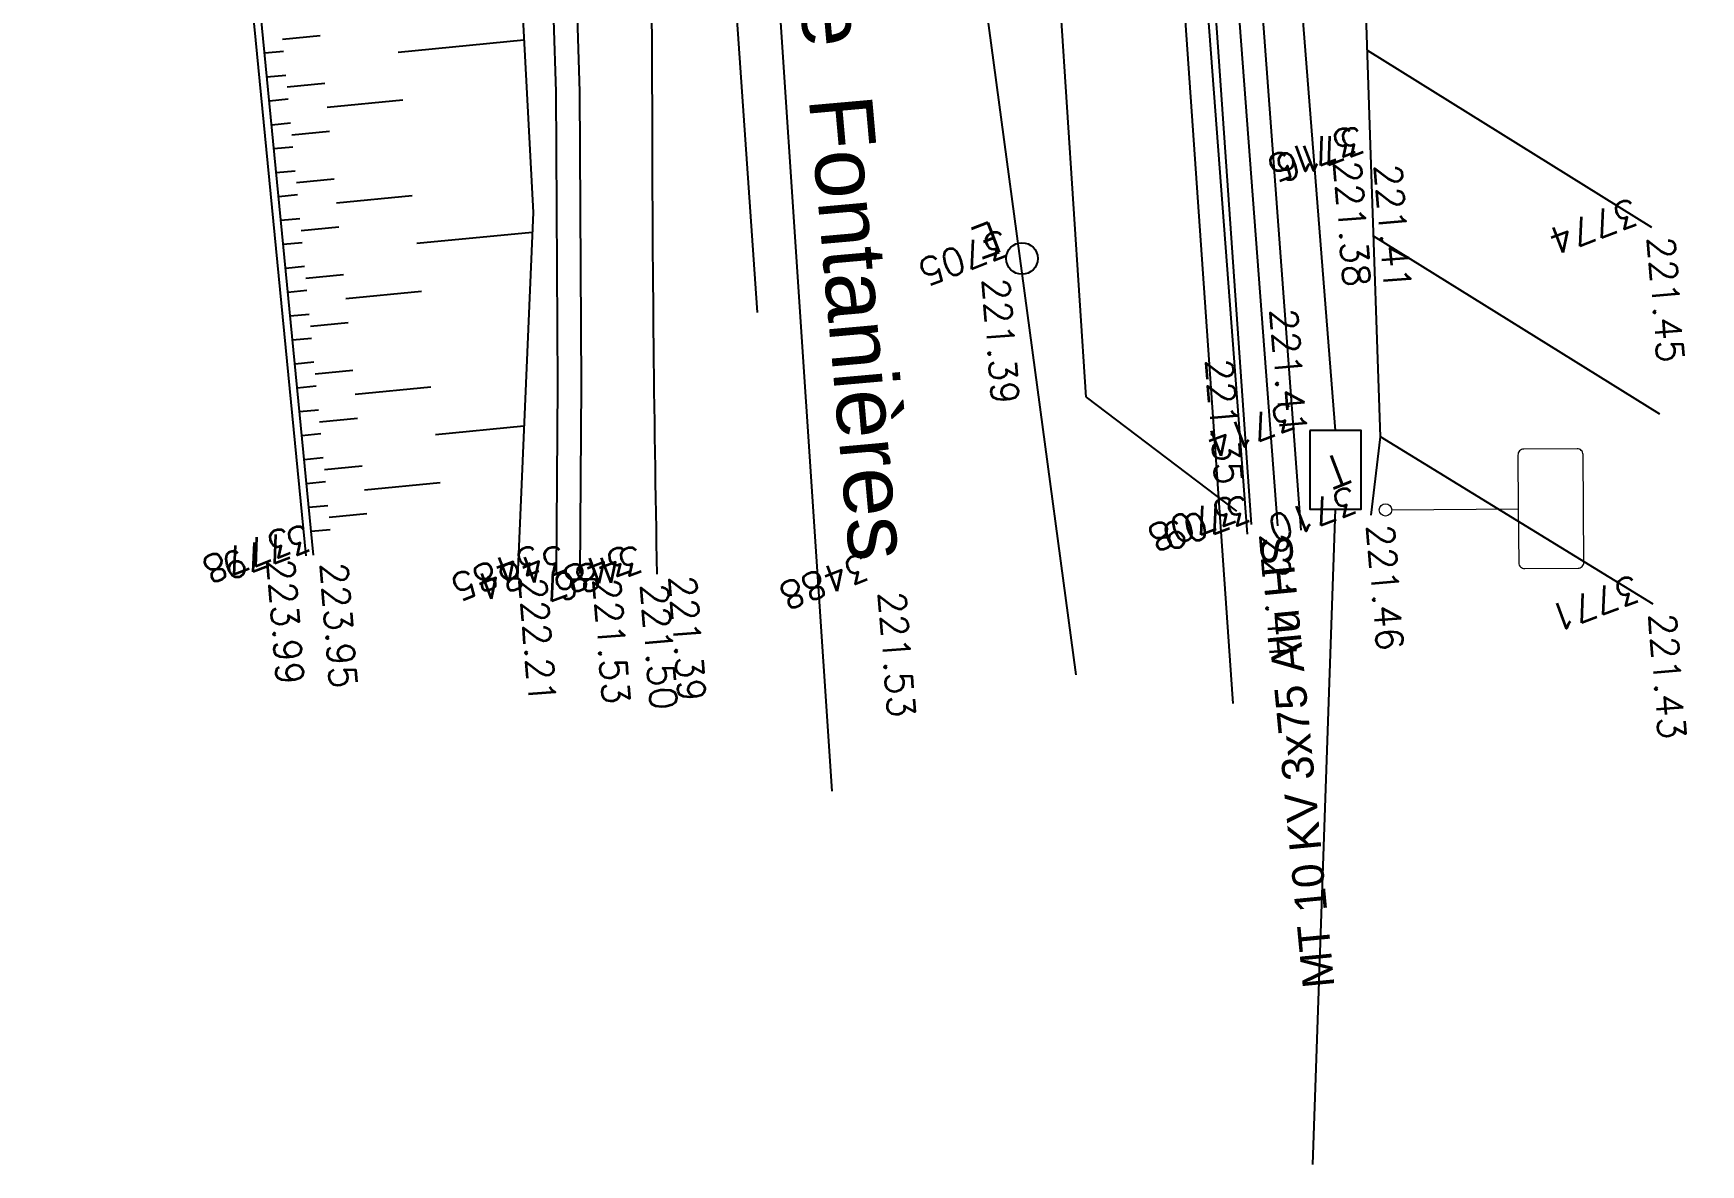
# Model space of a CAD drawing. Header units: centimetres. Extents: x 212517 to 243222, y -357108 to -330212.
# Drawn here: x 216971 to 219079, y -353887 to -352456 of the extents above; entities that cross this region are included whole.
import ezdxf
from ezdxf.enums import TextEntityAlignment as Align
from ezdxf.lldxf.tags import DXFTag

# ---------------------------------------------------------------- set-up
doc = ezdxf.new("R2010")
doc.units = ezdxf.units.CM
doc.layers.get('0').update_dxf_attribs({"color": 252})
for name, color, linetype in [('AEP_SSL', 252, 'Continuous'), ('EDF_SSL', 252, 'Texte-Electricite'), ('Fond topo - CLO_MUR', 252, 'Continuous'), ('Fond topo - EAU', 252, 'Continuous'), ('Fond topo - EAU_TXT', 252, 'Continuous'), ('Fond topo - PTT', 252, 'Continuous'), ('Fond topo - PTT_TXT', 252, 'Continuous'), ('Fond topo - SIH', 252, 'Continuous'), ('Fond topo - TAL', 252, 'Continuous'), ('Fond topo - TAL_HAC', 252, 'Continuous'), ('Fond topo - VOI_NOM', 252, 'Continuous'), ('Fond topo - Z_500', 252, 'Continuous'), ('GAZ_SSL', 252, 'Texte-GAZ'), ('prlm-VRD', 2, 'Continuous'), ('TELECOM_SSL', 252, 'Texte-Telecom')]:
    doc.layers.add(name, color=color, linetype=linetype)
for name, color, linetype, plot in [('Fond topo - N', 252, 'Continuous', False), ('Fond topo - NCACHE', 252, 'Continuous', False), ('Fond topo - ZCACHE', 252, 'Continuous', False)]:
    doc.layers.add(name, color=color, linetype=linetype, plot=plot)
for name, color, linetype, lineweight in [('Fond topo - P', 252, 'Continuous', 50), ('Fond topo - SIG', 252, 'Continuous', 20), ('Fond topo - VOI', 252, 'Continuous', 25)]:
    doc.layers.add(name, color=color, linetype=linetype, lineweight=lineweight)
doc.styles.add('2000_ARIAL', font='arial.ttf', dxfattribs={"height": 0.4})
doc.styles.add('Lignes', font='arial.ttf', dxfattribs={"height": 0.35})
doc.styles.add('LignesA', font='arial.ttf', dxfattribs={"height": 0.35})
doc.styles.add('SIMPLEX', font='simplex_.ttf', dxfattribs={"height": 1.25})
doc.styles.add('Tronçons', font='arial.ttf', dxfattribs={"height": 0.25})
tags = doc.linetypes.add('L16', pattern=[0.375, 0.3, -0.075]).pattern_tags.tags
tags[6:7] = [DXFTag(74, 4), DXFTag(75, 0), DXFTag(340, '0'), DXFTag(46, 0.0), DXFTag(50, 0.0), DXFTag(44, 0.0), DXFTag(45, 0.0)]
tags[4:5] = [DXFTag(74, 4), DXFTag(75, 0), DXFTag(340, '0'), DXFTag(46, 0.0), DXFTag(50, 0.0), DXFTag(44, 0.0), DXFTag(45, 0.0)]
tags = doc.linetypes.add('L8', pattern=[0.225, 0.15, -0.075]).pattern_tags.tags
tags[6:7] = [DXFTag(74, 4), DXFTag(75, 0), DXFTag(340, '0'), DXFTag(46, 0.0), DXFTag(50, 0.0), DXFTag(44, 0.0), DXFTag(45, 0.0)]
tags[4:5] = [DXFTag(74, 4), DXFTag(75, 0), DXFTag(340, '0'), DXFTag(46, 0.0), DXFTag(50, 0.0), DXFTag(44, 0.0), DXFTag(45, 0.0)]
tags = doc.linetypes.add('Texte-BT', pattern='A,5,-0.25,["BT",Lignes,S=1,R=0,X=0,Y=-0.18],-1.25', length=6.5).pattern_tags.tags
tags[15:16] = [DXFTag(74, 4), DXFTag(75, 0), DXFTag(340, '0'), DXFTag(46, 0.0), DXFTag(50, 0.0), DXFTag(44, 0.0), DXFTag(45, 0.0)]
tags[4:5] = [DXFTag(74, 4), DXFTag(75, 0), DXFTag(340, '0'), DXFTag(46, 0.0), DXFTag(50, 0.0), DXFTag(44, 0.0), DXFTag(45, 0.0)]
tags = doc.linetypes.add('Texte-Electricite', pattern='A,5,-0.25,["ELEC",Lignes,S=1,R=0,X=0,Y=-0.18],-1.25', length=6.5).pattern_tags.tags
tags[15:16] = [DXFTag(74, 4), DXFTag(75, 0), DXFTag(340, '0'), DXFTag(46, 0.0), DXFTag(50, 0.0), DXFTag(44, 0.0), DXFTag(45, 0.0)]
tags[4:5] = [DXFTag(74, 4), DXFTag(75, 0), DXFTag(340, '0'), DXFTag(46, 0.0), DXFTag(50, 0.0), DXFTag(44, 0.0), DXFTag(45, 0.0)]
tags = doc.linetypes.add('Texte-GAZ', pattern='A,5,-0.25,["GAZ",Lignes,S=1,R=0,X=0,Y=-0.18],-1.25', length=6.5).pattern_tags.tags
tags[15:16] = [DXFTag(74, 4), DXFTag(75, 0), DXFTag(340, '0'), DXFTag(46, 0.0), DXFTag(50, 0.0), DXFTag(44, 0.0), DXFTag(45, 0.0)]
tags[4:5] = [DXFTag(74, 4), DXFTag(75, 0), DXFTag(340, '0'), DXFTag(46, 0.0), DXFTag(50, 0.0), DXFTag(44, 0.0), DXFTag(45, 0.0)]
tags = doc.linetypes.add('Texte-HT', pattern='A,5,-0.25,["HT",Lignes,S=1,R=0,X=0,Y=-0.18],-1.25', length=6.5).pattern_tags.tags
tags[15:16] = [DXFTag(74, 4), DXFTag(75, 0), DXFTag(340, '0'), DXFTag(46, 0.0), DXFTag(50, 0.0), DXFTag(44, 0.0), DXFTag(45, 0.0)]
tags[4:5] = [DXFTag(74, 4), DXFTag(75, 0), DXFTag(340, '0'), DXFTag(46, 0.0), DXFTag(50, 0.0), DXFTag(44, 0.0), DXFTag(45, 0.0)]
tags = doc.linetypes.add('Texte-MT', pattern='A,5,-0.25,["MT",Lignes,S=1,R=0,X=0,Y=-0.18],-1.25', length=6.5).pattern_tags.tags
tags[15:16] = [DXFTag(74, 4), DXFTag(75, 0), DXFTag(340, '0'), DXFTag(46, 0.0), DXFTag(50, 0.0), DXFTag(44, 0.0), DXFTag(45, 0.0)]
tags[4:5] = [DXFTag(74, 4), DXFTag(75, 0), DXFTag(340, '0'), DXFTag(46, 0.0), DXFTag(50, 0.0), DXFTag(44, 0.0), DXFTag(45, 0.0)]
tags = doc.linetypes.add('Texte-Telecom', pattern='A,5,-0.25,["TEL",Lignes,S=1,R=0,X=0,Y=-0.18],-1.25', length=6.5).pattern_tags.tags
tags[15:16] = [DXFTag(74, 4), DXFTag(75, 0), DXFTag(340, '0'), DXFTag(46, 0.0), DXFTag(50, 0.0), DXFTag(44, 0.0), DXFTag(45, 0.0)]
tags[4:5] = [DXFTag(74, 4), DXFTag(75, 0), DXFTag(340, '0'), DXFTag(46, 0.0), DXFTag(50, 0.0), DXFTag(44, 0.0), DXFTag(45, 0.0)]
tags = doc.linetypes.add('Texte-TelecomA', pattern='A,5,-0.25,["TEL",LignesA,S=1,R=0,X=0,Y=-0.18],-1.25', length=6.5).pattern_tags.tags
tags[15:16] = [DXFTag(74, 4), DXFTag(75, 0), DXFTag(340, '0'), DXFTag(46, 0.0), DXFTag(50, 0.0), DXFTag(44, 0.0), DXFTag(45, 0.0)]
tags[4:5] = [DXFTag(74, 4), DXFTag(75, 0), DXFTag(340, '0'), DXFTag(46, 0.0), DXFTag(50, 0.0), DXFTag(44, 0.0), DXFTag(45, 0.0)]

# ---------------------------------------------------------------- blocks, each defined once
blk = doc.blocks.new('EAU03')
at = {"ltscale": 2}
blk.add_circle((0, 0), 0.2, dxfattribs=at)
blk = doc.blocks.new('EAU99')
at = {"style": 'SIMPLEX'}
blk.add_text('E', height=0.4, dxfattribs=at).set_placement((0, 0), align=Align.MIDDLE_CENTER)
blk = doc.blocks.new('PTOPO')
at = {"layer": 'Fond topo - NCACHE', "style": 'SIMPLEX'}
blk.add_attdef('MAT', text='', height=0.34, dxfattribs=at).set_placement((0.1, -0.1), align=Align.TOP_LEFT)
at = {"layer": 'Fond topo - ZCACHE', "style": 'SIMPLEX'}
blk.add_attdef('ALT', (0.1, 0.1), '', height=0.34, dxfattribs=at)
blk = doc.blocks.new('PTT04')
at = {"ltscale": 2, "flags": 128}
blk.add_lwpolyline([(-0.5, -0.5), (0.5, -0.5), (0.5, 0.5), (-0.5, 0.5)], close=True, dxfattribs=at)
blk = doc.blocks.new('PTT99')
at = {"style": 'SIMPLEX'}
blk.add_text('T', height=0.4, dxfattribs=at).set_placement((0, 0), align=Align.MIDDLE_CENTER)
blk = doc.blocks.new('MOB01')
at = {"ltscale": 2}
blk.add_line((0, 0.078125), (0, 1.679534), dxfattribs=at)
at = {"linetype": 'Continuous', "ltscale": 2, "flags": 128}
blk.add_lwpolyline([(0, 1.679534), (0.680858, 1.679534, 0.414214007), (0.755858, 1.754534), (0.755858, 2.428793, 0.414214007), (0.680858, 2.503793), (-0.680858, 2.503793, 0.414214007), (-0.755858, 2.428793), (-0.755858, 1.754534, 0.414214007), (-0.680858, 1.679534)], format="xyb", close=True, dxfattribs=at)
at = {"ltscale": 2}
blk.add_circle((0, 0), 0.078125, dxfattribs=at)
blk = doc.blocks.new('A$C1F970F0F')
at = {"layer": 'AEP_SSL', "elevation": 0, "flags": 128}
for points in [[(-10890.7, -1224.8), (-10802.1, 430.3), (-10904.2, 777.7), (-10402.8, 5134.1), (-10036.7, 5902.9), (-10049.7, 6838.6), (-10065.2, 7383.4), (-10119.6, 7625.4)], [(-10285.7, 7578), (-10074.2, 5273), (-10086, 5088.8), (-10106.8, 4097.5), (-10416.2, 1132.3), (-10702.8, -1297.2)], [(-10476.7, 611.8), (-10983.4, 655.3), (-11221.5, -1311.7)]]:
    blk.add_lwpolyline(points, dxfattribs=at)
at = {"layer": 'EDF_SSL', "linetype": 'Texte-MT', "elevation": 0, "flags": 128}
blk.add_lwpolyline([(-10605.2, -1087.2), (-9871, 5454.6), (-9813.1, 5614.5), (-9256.6, 5923.5), (-8799.1, 5646.6), (-8267.6, 5593.5), (-5762.1, 6081.9), (-4183.6, 6396.7), (-3539, 6692.7), (-2824.1, 6428.4), (-615.9, 6802.9), (-262.5, 8461.2), (-193.5, 8712.9), (139.2, 8893.7), (556, 9251.5), (1680.6, 9828.5)], dxfattribs=at)
at = {"layer": 'EDF_SSL', "linetype": 'Texte-BT', "elevation": 0, "flags": 128}
blk.add_lwpolyline([(-10644.8, -1090.3), (-9910.6, 5451.6), (-9787, 5988.9), (-9732.6, 6658.9)], dxfattribs=at)
at = {"layer": 'EDF_SSL', "linetype": 'Texte-HT', "elevation": 0, "flags": 128}
blk.add_lwpolyline([(-10577, -1098), (-9834.3, 5453), (-9748.7, 6070.7), (-10923.7, 6169.4), (-11679.5, 5855)], dxfattribs=at)
at = {"layer": 'Fond topo - CLO_MUR', "ltscale": 2, "flags": 128}
for points in [[(-11483, -982.2), (-11437.1, -748.6), (-11369.9, -383), (-11299.3, 68.5), (-11227.4, 706.6), (-11059.4, 2223.6), (-11045.4, 2344.1), (-11030, 2486.7), (-11315.9, 2519.3)], [(-11512.5, -976.4), (-11466.6, -743), (-11399.5, -378), (-11329.1, 72.5), (-11257.2, 710), (-11091.2, 2208.5), (-11233.7, 2231.4), (-11209.9, 2389.2), (-11073, 2368.5), (-11063.1, 2460.2), (-11319.3, 2489.5)]]:
    blk.add_lwpolyline(points, dxfattribs=at)
at = {"layer": 'Fond topo - SIH', "linetype": 'L16', "ltscale": 2, "flags": 128}
for points in [[(-10813, -882), (-10753.5, -395.5), (-10692.4, 127.1), (-10634.8, 666.8), (-10468.9, 2177.1), (-10411.1, 2722.9), (-10229.6, 2791.1)], [(-10070.1, -804.2), (-10382, -517.4)], [(-10104.2, -1038.1), (-10418, -749.5)], [(-10813, -882), (-10652.9, -1059.2)], [(-10157, -1272.6), (-10456.8, -1000.8)]]:
    blk.add_lwpolyline(points, dxfattribs=at)
at = {"layer": 'Fond topo - TAL', "ltscale": 2, "flags": 128}
blk.add_lwpolyline([(-11809.9, -896.6), (-11602.4, 1403.1), (-11517.8, 2321.8), (-11506.6, 2459)], dxfattribs=at)
at = {"layer": 'Fond topo - TAL', "linetype": 'L8', "ltscale": 2, "flags": 128}
blk.add_lwpolyline([(-11228.3, 2414), (-11251.8, 2236.9), (-11214.2, 2188.5), (-11161.1, 2138.5), (-11130.2, 2063.2), (-11291.6, 727.7), (-11318.1, 509.9), (-11380.2, 44), (-11456.7, -522.4), (-11561.8, -972.3)], dxfattribs=at)
at = {"layer": 'Fond topo - TAL_HAC', "ltscale": 2}
for p, q in [((-11727.3, -248.2), (-11679.5, -252.5)), ((-11752.5, -261.1), (-11728.6, -263.3)), ((-11755.3, -291.4), (-11731.4, -293.6)), ((-11586.6, -291.4), (-11427.4, -305.7)), ((-11732.7, -308.7), (-11684.9, -313)), ((-11758, -321.7), (-11734.1, -323.8)), ((-11760.7, -351.9), (-11736.8, -354.1)), ((-11687.7, -343.3), (-11592.1, -351.9)), ((-11738.2, -369.2), (-11690.4, -373.5)), ((-11763.5, -382.2), (-11739.6, -384.3)), ((-11766.2, -412.4), (-11742.3, -414.6)), ((-11768.9, -442.7), (-11745, -444.8)), ((-11743.7, -429.7), (-11695.9, -434)), ((-11771.7, -472.9), (-11747.8, -475.1)), ((-11698.6, -464.3), (-11603, -472.9)), ((-11774.4, -503.2), (-11750.5, -505.4)), ((-11749.1, -490.2), (-11701.3, -494.5)), ((-11777.1, -533.5), (-11753.2, -535.6)), ((-11608.4, -533.4), (-11462.4, -546.6)), ((-11779.9, -563.7), (-11756, -565.9)), ((-11754.6, -550.7), (-11706.8, -555.1)), ((-11709.5, -585.3), (-11613.9, -594)), ((-11782.6, -594), (-11758.7, -596.1)), ((-11760, -611.3), (-11712.2, -615.6)), ((-11785.3, -624.2), (-11761.4, -626.4)), ((-11788, -654.5), (-11764.1, -656.7)), ((-11765.5, -671.8), (-11717.7, -676.1)), ((-11790.8, -684.8), (-11766.9, -686.9)), ((-11793.5, -715), (-11769.6, -717.2)), ((-11720.4, -706.4), (-11624.8, -715)), ((-11771, -732.3), (-11723.2, -736.6)), ((-11796.2, -745.3), (-11772.3, -747.4)), ((-11799, -775.5), (-11775.1, -777.7)), ((-11630.3, -775.5), (-11518.2, -785.6)), ((-11776.4, -792.8), (-11728.6, -797.1)), ((-11801.7, -805.8), (-11777.8, -807.9)), ((-11804.4, -836), (-11780.5, -838.2)), ((-11731.4, -827.4), (-11635.7, -836)), ((-11781.9, -853.3), (-11734.1, -857.6)), ((-11807.2, -866.3), (-11783.3, -868.5))]:
    blk.add_line(p, q, dxfattribs=at)
at = {"layer": 'Fond topo - VOI', "ltscale": 2, "flags": 128}
blk.add_lwpolyline([(-10597.5, 5618.1), (-10661, 5049.8), (-10724.7, 4459.2), (-10835, 3463.9), (-10968.8, 2225.9), (-11135.3, 714), (-11202.2, 118.6, -0.018575), (-11279.3, -394.2, 0.004565), (-11387.9, -1000.9)], format="xyb", dxfattribs=at)
for points in [[(-10136.9, 3376.1), (-10149.9, 3239.6), (-10191.2, 2877.2), (-10273.7, 2146.3), (-10327.3, 1655.7), (-10416.3, 833.2), (-10432.2, 678.9), (-10521.6, -92.9), (-10637.8, -1079)], [(-11527.7, 2322.6), (-11612.3, 1404), (-11819.9, -895.7)], [(-10486.5, -1095.7), (-10456.8, -1000.8), (-10402.3, -648), (-10340.3, -248.4), (-10275.7, 256.4), (-10239.4, 665.1)]]:
    blk.add_lwpolyline(points, dxfattribs=at)
at = {"layer": 'GAZ_SSL', "elevation": 0, "flags": 128}
blk.add_lwpolyline([(-11201.4, -699.5), (-10544.3, 4849.5)], dxfattribs=at)
at = {"layer": 'TELECOM_SSL', "linetype": 'Texte-TelecomA', "elevation": 0, "flags": 128}
blk.add_lwpolyline([(-10511.1, -982.4), (-9947.5, 4198.4, 0.105936), (-10040.5, 7648)], format="xyb", dxfattribs=at)
at = {"layer": 'TELECOM_SSL', "elevation": 0, "flags": 128}
blk.add_lwpolyline([(-10711.9, -1889.1), (-10529.6, -1080)], dxfattribs=at)
at = {"layer": 'Fond topo - EAU', "ltscale": 2, "xscale": 100, "yscale": 100, "zscale": 100, "rotation": 78.40252969303506}
blk.add_blockref('EAU03', (-10860.1, -694.7), dxfattribs=at)
at = {"layer": 'Fond topo - EAU_TXT', "ltscale": 2, "xscale": 99.99999999999999, "yscale": 99.99999999999999, "zscale": 99.99999999999999, "rotation": 190.0656205306816}
blk.add_blockref('EAU99', (-10899.7, -663.3), dxfattribs=at)
at = {"layer": 'Fond topo - P', "ltscale": 2}
ref = blk.add_blockref('PTOPO', (-10402.3, -648), dxfattribs=dict(at, xscale=99.99999999999994, yscale=99.99999999999994, zscale=99.99999999999994, rotation=190.0656205306617))
ref.add_attrib('MAT', '3715', dxfattribs={"layer": 'Fond topo - N', "color": 0, "ltscale": 2, "height": 34, "rotation": 190.0656, "style": 'SIMPLEX'}).set_placement((-10413.9, -639.9), align=Align.TOP_LEFT)
ref.add_attrib('ALT', '221.38', (-10450.1, -647.7), dxfattribs={"layer": 'Fond topo - Z_500', "color": 0, "ltscale": 2, "height": 34, "rotation": 263.9174, "style": 'SIMPLEX'})
ref = blk.add_blockref('PTOPO', (-10392.3, -649.7), dxfattribs=dict(at, xscale=99.99999999999994, yscale=99.99999999999994, zscale=99.99999999999994, rotation=190.0656205306617))
ref.add_attrib('MAT', '3716', dxfattribs={"layer": 'Fond topo - N', "color": 0, "ltscale": 2, "height": 34, "rotation": 190.0656, "style": 'SIMPLEX'}).set_placement((-10403.9, -641.6), align=Align.TOP_LEFT)
ref.add_attrib('ALT', '221.41', (-10400.4, -661.3), dxfattribs={"layer": 'Fond topo - Z_500', "color": 0, "ltscale": 2, "height": 34, "rotation": 263.9174, "style": 'SIMPLEX'})
ref = blk.add_blockref('PTOPO', (-10860.1, -694.7), dxfattribs=dict(at, xscale=99.99999999999994, yscale=99.99999999999994, zscale=99.99999999999994, rotation=190.0656205306617))
ref.add_attrib('MAT', '3705', dxfattribs={"layer": 'Fond topo - N', "color": 0, "ltscale": 2, "height": 34, "rotation": 190.0656, "style": 'SIMPLEX'}).set_placement((-10871.7, -686.6), align=Align.TOP_LEFT)
ref.add_attrib('ALT', '221.39', (-10914.4, -710.8), dxfattribs={"layer": 'Fond topo - Z_500', "color": 0, "ltscale": 2, "height": 34, "rotation": 263.9174, "style": 'SIMPLEX'})
ref = blk.add_blockref('PTOPO', (-10070.1, -804.2), dxfattribs=dict(at, xscale=99.99999999999994, yscale=99.99999999999994, zscale=99.99999999999994, rotation=190.0656205306617))
ref.add_attrib('MAT', '3774', dxfattribs={"layer": 'Fond topo - N', "color": 0, "ltscale": 2, "height": 34, "rotation": 190.0656, "style": 'SIMPLEX'}).set_placement((-10081.7, -796.1), align=Align.TOP_LEFT)
ref.add_attrib('ALT', '221.45', (-10078.2, -815.8), dxfattribs={"layer": 'Fond topo - Z_500', "color": 0, "ltscale": 2, "height": 34, "rotation": 263.9174, "style": 'SIMPLEX'})
ref = blk.add_blockref('PTOPO', (-10542.8, -976.3), dxfattribs=dict(at, xscale=99.99999999999994, yscale=99.99999999999994, zscale=99.99999999999994, rotation=190.0656205306617))
ref.add_attrib('MAT', '3714', dxfattribs={"layer": 'Fond topo - N', "color": 0, "ltscale": 2, "height": 34, "rotation": 190.0656, "style": 'SIMPLEX'}).set_placement((-10554.4, -968.2), align=Align.TOP_LEFT)
ref.add_attrib('ALT', '221.41', (-10564, -816.4), dxfattribs={"layer": 'Fond topo - Z_500', "color": 0, "ltscale": 2, "height": 34, "rotation": 263.9174, "style": 'SIMPLEX'})
ref = blk.add_blockref('PTOPO', (-11819.9, -895.7), dxfattribs=dict(at, xscale=99.99999999999994, yscale=99.99999999999994, zscale=99.99999999999994, rotation=190.0656205306617))
ref.add_attrib('MAT', '3778', dxfattribs={"layer": 'Fond topo - N', "color": 0, "ltscale": 2, "height": 34, "rotation": 190.0656, "style": 'SIMPLEX'}).set_placement((-11831.4, -887.6), align=Align.TOP_LEFT)
ref.add_attrib('ALT', '223.99', (-11868.9, -891.2), dxfattribs={"layer": 'Fond topo - Z_500', "color": 0, "ltscale": 2, "height": 34, "rotation": 263.9174, "style": 'SIMPLEX'})
ref = blk.add_blockref('PTOPO', (-11795.6, -896.7), dxfattribs=dict(at, xscale=99.99999999999994, yscale=99.99999999999994, zscale=99.99999999999994, rotation=190.0656205306617))
ref.add_attrib('MAT', '3779', dxfattribs={"layer": 'Fond topo - N', "color": 0, "ltscale": 2, "height": 34, "rotation": 190.0656, "style": 'SIMPLEX'}).set_placement((-11807.1, -888.6), align=Align.TOP_LEFT)
ref.add_attrib('ALT', '223.95', (-11803.7, -908.3), dxfattribs={"layer": 'Fond topo - Z_500', "color": 0, "ltscale": 2, "height": 34, "rotation": 263.9174, "style": 'SIMPLEX'})
ref = blk.add_blockref('PTOPO', (-10637.8, -1079), dxfattribs=dict(at, xscale=99.99999999999994, yscale=99.99999999999994, zscale=99.99999999999994, rotation=190.0656205306617))
ref.add_attrib('MAT', '3708', dxfattribs={"layer": 'Fond topo - N', "color": 0, "ltscale": 2, "height": 34, "rotation": 190.0656, "style": 'SIMPLEX'}).set_placement((-10649.4, -1070.9), align=Align.TOP_LEFT)
ref.add_attrib('ALT', '221.35', (-10655.9, -863.5), dxfattribs={"layer": 'Fond topo - Z_500', "color": 0, "ltscale": 2, "height": 34, "rotation": 263.9174, "style": 'SIMPLEX'})
ref = blk.add_blockref('PTOPO', (-11515, -976.3), dxfattribs=dict(at, xscale=99.99999999999994, yscale=99.99999999999994, zscale=99.99999999999994, rotation=190.0656205306617))
ref.add_attrib('MAT', '3485', dxfattribs={"layer": 'Fond topo - N', "color": 0, "ltscale": 2, "height": 34, "rotation": 190.0656, "style": 'SIMPLEX'}).set_placement((-11526.6, -968.2), align=Align.TOP_LEFT)
ref.add_attrib('ALT', '222.21', (-11560.2, -973.8), dxfattribs={"layer": 'Fond topo - Z_500', "color": 0, "ltscale": 2, "height": 34, "rotation": 263.9174, "style": 'SIMPLEX'})
ref = blk.add_blockref('PTOPO', (-11483, -982.2), dxfattribs=dict(at, xscale=99.99999999999994, yscale=99.99999999999994, zscale=99.99999999999994, rotation=190.0656205306617))
ref.add_attrib('MAT', '3484', dxfattribs={"layer": 'Fond topo - N', "color": 0, "ltscale": 2, "height": 34, "rotation": 190.0656, "style": 'SIMPLEX'}).set_placement((-11494.6, -974.1), align=Align.TOP_LEFT)
ref.add_attrib('ALT', '221.53', (-11468.5, -992), dxfattribs={"layer": 'Fond topo - Z_500', "color": 0, "ltscale": 2, "height": 34, "rotation": 263.9174, "style": 'SIMPLEX'})
ref = blk.add_blockref('PTOPO', (-11402.6, -998.4), dxfattribs=dict(at, xscale=99.99999999999994, yscale=99.99999999999994, zscale=99.99999999999994, rotation=190.0656205306617))
ref.add_attrib('MAT', '3487', dxfattribs={"layer": 'Fond topo - N', "color": 0, "ltscale": 2, "height": 34, "rotation": 190.0656, "style": 'SIMPLEX'}).set_placement((-11414.2, -990.3), align=Align.TOP_LEFT)
ref.add_attrib('ALT', '221.50', (-11410.7, -1010), dxfattribs={"layer": 'Fond topo - Z_500', "color": 0, "ltscale": 2, "height": 34, "rotation": 263.9174, "style": 'SIMPLEX'})
ref = blk.add_blockref('PTOPO', (-11387.9, -1000.9), dxfattribs=dict(at, xscale=99.99999999999994, yscale=99.99999999999994, zscale=99.99999999999994, rotation=190.0656205306617))
ref.add_attrib('MAT', '3486', dxfattribs={"layer": 'Fond topo - N', "color": 0, "ltscale": 2, "height": 34, "rotation": 190.0656, "style": 'SIMPLEX'}).set_placement((-11399.5, -992.8), align=Align.TOP_LEFT)
ref.add_attrib('ALT', '221.39', (-11373.7, -1006.6), dxfattribs={"layer": 'Fond topo - Z_500', "color": 0, "ltscale": 2, "height": 34, "rotation": 263.9174, "style": 'SIMPLEX'})
ref = blk.add_blockref('PTOPO', (-11109.1, -1064.2), dxfattribs=dict(at, xscale=99.99999999999994, yscale=99.99999999999994, zscale=99.99999999999994, rotation=190.0656205306617))
ref.add_attrib('MAT', '3488', dxfattribs={"layer": 'Fond topo - N', "color": 0, "ltscale": 2, "height": 34, "rotation": 190.0656, "style": 'SIMPLEX'}).set_placement((-11120.7, -1056.1), align=Align.TOP_LEFT)
ref.add_attrib('ALT', '221.53', (-11117.2, -1075.8), dxfattribs={"layer": 'Fond topo - Z_500', "color": 0, "ltscale": 2, "height": 34, "rotation": 263.9174, "style": 'SIMPLEX'})
ref = blk.add_blockref('PTOPO', (-10621, -1081.4), dxfattribs=dict(at, xscale=99.99999999999994, yscale=99.99999999999994, zscale=99.99999999999994, rotation=190.0656205306617))
ref.add_attrib('MAT', '3709', dxfattribs={"layer": 'Fond topo - N', "color": 0, "ltscale": 2, "height": 34, "rotation": 190.0656, "style": 'SIMPLEX'}).set_placement((-10632.6, -1073.3), align=Align.TOP_LEFT)
ref.add_attrib('ALT', '221.44', (-10629.1, -1093), dxfattribs={"layer": 'Fond topo - Z_500', "color": 0, "ltscale": 2, "height": 34, "rotation": 263.9174, "style": 'SIMPLEX'})
ref = blk.add_blockref('PTOPO', (-10486.5, -1095.7), dxfattribs=dict(at, xscale=99.99999999999994, yscale=99.99999999999994, zscale=99.99999999999994, rotation=190.0656205306617))
ref.add_attrib('MAT', '3710', dxfattribs={"layer": 'Fond topo - N', "color": 0, "ltscale": 2, "height": 34, "rotation": 190.0656, "style": 'SIMPLEX'}).set_placement((-10498.1, -1087.6), align=Align.TOP_LEFT)
ref.add_attrib('ALT', '221.46', (-10494.6, -1107.3), dxfattribs={"layer": 'Fond topo - Z_500', "color": 0, "ltscale": 2, "height": 34, "rotation": 263.9174, "style": 'SIMPLEX'})
ref = blk.add_blockref('PTOPO', (-10157, -1272.6), dxfattribs=dict(at, xscale=99.99999999999994, yscale=99.99999999999994, zscale=99.99999999999994, rotation=190.0656205306617))
ref.add_attrib('MAT', '3771', dxfattribs={"layer": 'Fond topo - N', "color": 0, "ltscale": 2, "height": 34, "rotation": 190.0656, "style": 'SIMPLEX'}).set_placement((-10168.6, -1264.5), align=Align.TOP_LEFT)
ref.add_attrib('ALT', '221.43', (-10165.1, -1284.2), dxfattribs={"layer": 'Fond topo - Z_500', "color": 0, "ltscale": 2, "height": 34, "rotation": 263.9174, "style": 'SIMPLEX'})
at = {"layer": 'Fond topo - PTT', "ltscale": 2, "xscale": 99.35851254394956, "yscale": 64.67, "zscale": 99.99999999999997, "rotation": 259.2477968166459}
blk.add_blockref('PTT04', (-10520.3, -1031.2), dxfattribs=at)
at = {"layer": 'Fond topo - PTT_TXT', "ltscale": 2, "xscale": 99.99999999999994, "yscale": 99.99999999999994, "zscale": 99.99999999999994, "rotation": 190.0656205306617}
blk.add_blockref('PTT99', (-10518.7, -1031.9), dxfattribs=at)
at = {"layer": 'Fond topo - SIG', "ltscale": 2, "xscale": 99.99999999999999, "yscale": 99.99999999999999, "zscale": 99.99999999999999, "rotation": 259.7222077886161}
blk.add_blockref('MOB01', (-10467.6, -1092.7), dxfattribs=at)
at = {"layer": 'EDF_SSL', "style": 'Tronçons'}
blk.add_text('MT 10 KV 3x75 Alu HS', height=40, rotation=84.7402, dxfattribs=at).set_placement((-10643.1, -1673.1))
at = {"layer": 'Fond topo - VOI_NOM', "style": '2000_ARIAL'}
blk.add_text('Rue  de  Fontanières', height=80, rotation=264.351, dxfattribs=at).set_placement((-11042.7, 6.1))

msp = doc.modelspace()

# ---------------------------------------------------------------- block references
at = {"layer": 'prlm-VRD', "rotation": 10.72360141139323}
msp.add_blockref('A$C1F970F0F', (228762.2, -350037.5), dxfattribs=at)

doc.saveas('drawing.dxf')
